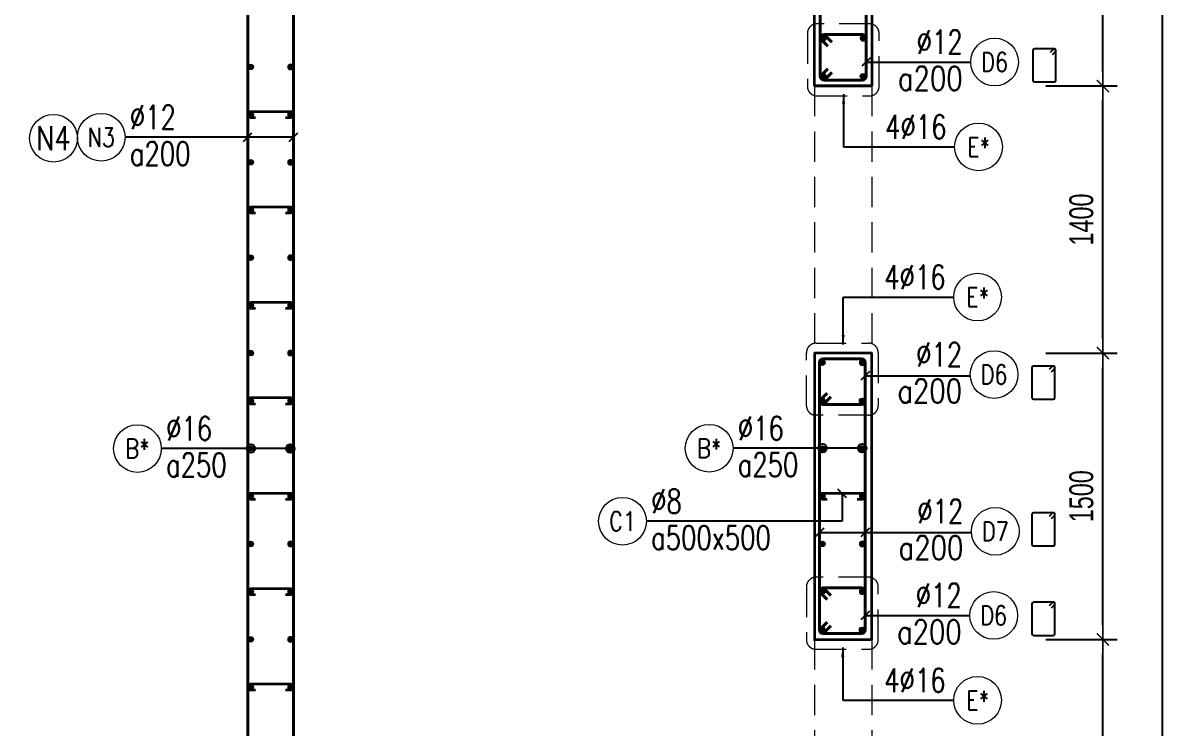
# Model space of a CAD drawing. Header units: millimetres. Extents: x 738475 to 1279438, y -34239 to 156422.
# Drawn here: x 1177240 to 1183285, y 137566 to 141260 of the extents above; entities that cross this region are included whole.
import ezdxf
from ezdxf.enums import TextEntityAlignment as Align

# ---------------------------------------------------------------- set-up
doc = ezdxf.new("R2010")
doc.units = ezdxf.units.MM
doc.header["$MEASUREMENT"] = 0
doc.linetypes.add('HIDDEN2', pattern=[4.7625, 3.175, -1.5875])
doc.layers.get('0').update_dxf_attribs({"lineweight": 20})
doc.layers.get('Defpoints').update_dxf_attribs({"color": 151, "lineweight": 9})
for name, color, linetype, lineweight in [('KC-LEADER', 153, 'Continuous', 18), ('KC-THEP', 6, 'Continuous', 40), ('NDC_S_BEAM', 3, 'HIDDEN2', 20), ('NDC_S_DIM', 1, 'Continuous', 15), ('NDC_S_HIDDEN', 8, 'HIDDEN2', 13), ('NDC_S_LEADER', 1, 'Continuous', 15), ('NDC_S_REBAR', 4, 'Continuous', 35), ('NDC_S_STIRRUP', 4, 'Continuous', 40), ('NDC_S_VN TEXT', 7, 'Continuous', 20), ('NDC_S_WALL', 6, 'Continuous', 35)]:
    doc.layers.add(name, color=color, linetype=linetype, lineweight=lineweight)
doc.layers.add('Ligature', color=1, linetype='Continuous')
doc.styles.add('NDC_ARIAL', font='arial.ttf', dxfattribs={"width": 0.85})
doc.styles.add('NDC_DIM', font='', dxfattribs={"width": 0.75})
doc.styles.add('NDC_EN TXT', font='romans.shx', dxfattribs={"width": 0.8})
doc.styles.get('NDC_DIM').set_extended_font_data('Dotum')
doc.dimstyles.new('NDC_1-50', dxfattribs={"dimscale": 50, "dimtxt": 2.5, "dimasz": 1, "dimexe": 1.5, "dimexo": 0, "dimgap": 0.8, "dimtad": 1, "dimdec": 0, "dimdsep": 46, "dimtxsty": 'NDC_ARIAL', "dimblk": 'DIMMARK', "dimcen": 49999.938995, "dimdle": 1.5, "dimclrd": 1, "dimclre": 1, "dimclrt": 3, "dimadec": 0, "dimazin": 0, "dimtfac": 1, "dimtdec": 0, "dimtix": 1, "dimtmove": 2, "dimatfit": 3, "dimfxl": 1, "dimarcsym": 0})
doc.dimstyles.new('NDC_dim_30', dxfattribs={"dimscale": 30, "dimtxt": 2.5, "dimasz": 1.5, "dimexe": 1.5, "dimexo": 2.5, "dimgap": 1, "dimtad": 1, "dimdec": 0, "dimzin": 0, "dimdsep": 46, "dimtxsty": 'NDC_DIM', "dimblk": 'DIMMARK', "dimcen": 0.09, "dimdle": 1.2, "dimclrd": 1, "dimclre": 1, "dimclrt": 3, "dimadec": 0, "dimazin": 0, "dimtfac": 1, "dimtdec": 0, "dimtix": 1, "dimtofl": 0, "dimtmove": 0, "dimatfit": 3, "dimfxl": 6, "dimfxlon": 1, "dimtolj": 1, "dimtzin": 0, "dimarcsym": 0})
doc.dimstyles.new('NDC_dim_50', dxfattribs={"dimscale": 50, "dimtxt": 2.5, "dimasz": 1.5, "dimexe": 1.5, "dimexo": 2.5, "dimgap": 1, "dimtad": 1, "dimdec": 0, "dimzin": 0, "dimdsep": 46, "dimtxsty": 'NDC_DIM', "dimblk": 'DIMMARK', "dimcen": 0.09, "dimdle": 1.2, "dimclrd": 1, "dimclre": 1, "dimclrt": 3, "dimadec": 0, "dimazin": 0, "dimtfac": 1, "dimtdec": 0, "dimtix": 1, "dimtofl": 0, "dimtmove": 0, "dimatfit": 3, "dimfxl": 6, "dimfxlon": 1, "dimtolj": 1, "dimtzin": 0, "dimarcsym": 0})

# ---------------------------------------------------------------- blocks, each defined once
blk = doc.blocks.new('THEP')
at = {"layer": 'KC-LEADER', "color": 6}
blk.add_circle((0, 0), 14, dxfattribs=at)
at = {"layer": 'KC-THEP'}
for p, q in [((-14, 0), (14, 0)), ((9.9, 9.9), (-9.9, -9.9)), ((-9.9, 9.9), (9.9, -9.9)), ((0, 14), (0, -14))]:
    blk.add_line(p, q, dxfattribs=at)
blk = doc.blocks.new('DIMMARK')
at = {"layer": 'NDC_S_DIM', "color": 1}
blk.add_line((-1.5, 0), (1, 0), dxfattribs=at)
at = {"layer": 'NDC_S_DIM', "color": 2, "const_width": 0.1}
blk.add_lwpolyline([(-0.424, -0.424), (0.424, 0.424)], dxfattribs=at)
blk = doc.blocks.new('*U11')
blk.add_circle((-2.5, 0), 2.5)
at = {"layer": 'NDC_S_VN TEXT', "color": 3, "style": 'NDC_EN TXT', "width": 0.75}
for tag, p in [('DK1', (0.5, 0.85)), ('KC1', (0.5, -2.97))]:
    blk.add_attdef(tag, p, '', height=2.5, dxfattribs=at)
at = {"layer": 'NDC_S_VN TEXT', "color": 7, "style": 'NDC_EN TXT', "width": 0.8}
blk.add_attdef('SH2', text='', height=2, dxfattribs=at).set_placement((-2.5, 0), align=Align.MIDDLE)
blk = doc.blocks.new('*U10')
blk.add_circle((2.5, 0), 2.5)
at = {"layer": 'NDC_S_VN TEXT', "color": 3, "style": 'NDC_EN TXT'}
for tag, width, p in [('DK2', 0.75, (-0.85, 0.85)), ('KC2', 0.8, (-0.85, -2.97))]:
    blk.add_attdef(tag, text='', height=2.5, dxfattribs=dict(at, width=width)).set_placement(p, align=Align.RIGHT)
at = {"layer": 'NDC_S_VN TEXT', "color": 7, "style": 'NDC_EN TXT', "width": 0.8}
blk.add_attdef('SH3', text='', height=2, dxfattribs=at).set_placement((2.5, 0), align=Align.MIDDLE)
blk = doc.blocks.new('*U9')
blk.add_circle((2.5, 0), 2.5)
at = {"layer": 'NDC_S_VN TEXT', "color": 3, "style": 'NDC_EN TXT', "width": 0.75}
blk.add_attdef('DK2', text='', height=2.5, dxfattribs=at).set_placement((-0.85, 0.85), align=Align.RIGHT)
at = {"layer": 'NDC_S_VN TEXT', "color": 7, "style": 'NDC_EN TXT', "width": 0.8}
blk.add_attdef('SH3', text='', height=2, dxfattribs=at).set_placement((2.5, 0), align=Align.MIDDLE)
blk = doc.blocks.new('*D184')
at = {"layer": 'Defpoints', "color": 0, "ltscale": 200, "transparency": 16777216}
for p in [(1181687.1, 147480.2), (1183210.4, 147480.2), (1181687.1, 135880.4)]:
    blk.add_point(p, dxfattribs=at)
at = {"layer": 'NDC_S_DIM', "color": 1, "lineweight": -2, "ltscale": 200, "transparency": 16777216}
for p, q in [((1182910.4, 147480.2), (1183285.4, 147480.2)), ((1183210.4, 135955.4), (1183210.4, 147405.2)), ((1182910.4, 135880.4), (1183285.4, 135880.4))]:
    blk.add_line(p, q, dxfattribs=at)
at = {"layer": 'NDC_S_DIM', "color": 1, "lineweight": -2, "ltscale": 200, "transparency": 16777216, "xscale": 75, "yscale": 75, "zscale": 75}
for p, rotation in [((1183210.4, 147480.2), 90), ((1183210.4, 135880.4), 270)]:
    blk.add_blockref('DIMMARK', p, dxfattribs=dict(at, rotation=rotation))
at = {"layer": 'NDC_S_DIM', "color": 3, "ltscale": 200, "transparency": 16777216, "insert": (1183097.8, 141680.3), "char_height": 125, "attachment_point": 5, "rotation": 90, "style": 'NDC_DIM'}
blk.add_mtext('\\A1;11600', dxfattribs=at)
blk = doc.blocks.new('*D160')
at = {"layer": 'Defpoints', "color": 0, "ltscale": 200, "transparency": 16777216}
for p in [(1181682.2, 138030.2), (1182897.8, 138030.2), (1181687.1, 136630.2)]:
    blk.add_point(p, dxfattribs=at)
at = {"layer": 'NDC_S_DIM', "color": 1, "lineweight": -2, "ltscale": 200, "transparency": 16777216}
for p, q in [((1182597.8, 138030.2), (1182972.8, 138030.2)), ((1182897.8, 136705.2), (1182897.8, 137955.2)), ((1182597.8, 136630.2), (1182972.8, 136630.2))]:
    blk.add_line(p, q, dxfattribs=at)
at = {"layer": 'NDC_S_DIM', "color": 1, "lineweight": -2, "ltscale": 200, "transparency": 16777216, "xscale": 75, "yscale": 75, "zscale": 75}
for p, rotation in [((1182897.8, 138030.2), 90), ((1182897.8, 136630.2), 270)]:
    blk.add_blockref('DIMMARK', p, dxfattribs=dict(at, rotation=rotation))
at = {"layer": 'NDC_S_DIM', "color": 3, "ltscale": 200, "transparency": 16777216, "insert": (1182785.2, 137330.2), "char_height": 125, "attachment_point": 5, "rotation": 90, "style": 'NDC_DIM'}
blk.add_mtext('\\A1;1400', dxfattribs=at)
blk = doc.blocks.new('*D161')
at = {"layer": 'Defpoints', "color": 0, "ltscale": 200, "transparency": 16777216}
for p in [(1181682.2, 139530.2), (1182897.8, 139530.2), (1181682.2, 138030.2)]:
    blk.add_point(p, dxfattribs=at)
at = {"layer": 'NDC_S_DIM', "color": 1, "lineweight": -2, "ltscale": 200, "transparency": 16777216}
for p, q in [((1182597.8, 139530.2), (1182972.8, 139530.2)), ((1182897.8, 138105.2), (1182897.8, 139455.2)), ((1182597.8, 138030.2), (1182972.8, 138030.2))]:
    blk.add_line(p, q, dxfattribs=at)
at = {"layer": 'NDC_S_DIM', "color": 1, "lineweight": -2, "ltscale": 200, "transparency": 16777216, "xscale": 75, "yscale": 75, "zscale": 75}
for p, rotation in [((1182897.8, 139530.2), 90), ((1182897.8, 138030.2), 270)]:
    blk.add_blockref('DIMMARK', p, dxfattribs=dict(at, rotation=rotation))
at = {"layer": 'NDC_S_DIM', "color": 3, "ltscale": 200, "transparency": 16777216, "insert": (1182785.2, 138780.2), "char_height": 125, "attachment_point": 5, "rotation": 90, "style": 'NDC_DIM'}
blk.add_mtext('\\A1;1500', dxfattribs=at)
blk = doc.blocks.new('*D162')
at = {"layer": 'Defpoints', "color": 0, "ltscale": 200, "transparency": 16777216}
for p in [(1181633.4, 140930.2), (1182897.8, 140930.2), (1181682.2, 139530.2)]:
    blk.add_point(p, dxfattribs=at)
at = {"layer": 'NDC_S_DIM', "color": 1, "lineweight": -2, "ltscale": 200, "transparency": 16777216}
for p, q in [((1182597.8, 140930.2), (1182972.8, 140930.2)), ((1182897.8, 139605.2), (1182897.8, 140855.2)), ((1182597.8, 139530.2), (1182972.8, 139530.2))]:
    blk.add_line(p, q, dxfattribs=at)
at = {"layer": 'NDC_S_DIM', "color": 1, "lineweight": -2, "ltscale": 200, "transparency": 16777216, "xscale": 75, "yscale": 75, "zscale": 75}
for p, rotation in [((1182897.8, 140930.2), 90), ((1182897.8, 139530.2), 270)]:
    blk.add_blockref('DIMMARK', p, dxfattribs=dict(at, rotation=rotation))
at = {"layer": 'NDC_S_DIM', "color": 3, "ltscale": 200, "transparency": 16777216, "insert": (1182785.2, 140230.2), "char_height": 125, "attachment_point": 5, "rotation": 90, "style": 'NDC_DIM'}
blk.add_mtext('\\A1;1400', dxfattribs=at)
blk = doc.blocks.new('*D163')
at = {"layer": 'Defpoints', "color": 0, "ltscale": 200, "transparency": 16777216}
for p in [(1181633.4, 142430.2), (1182897.8, 142430.2), (1181633.4, 140930.2)]:
    blk.add_point(p, dxfattribs=at)
at = {"layer": 'NDC_S_DIM', "color": 1, "lineweight": -2, "ltscale": 200, "transparency": 16777216}
for p, q in [((1182597.8, 142430.2), (1182972.8, 142430.2)), ((1182897.8, 141005.2), (1182897.8, 142355.2)), ((1182597.8, 140930.2), (1182972.8, 140930.2))]:
    blk.add_line(p, q, dxfattribs=at)
at = {"layer": 'NDC_S_DIM', "color": 1, "lineweight": -2, "ltscale": 200, "transparency": 16777216, "xscale": 75, "yscale": 75, "zscale": 75}
for p, rotation in [((1182897.8, 142430.2), 90), ((1182897.8, 140930.2), 270)]:
    blk.add_blockref('DIMMARK', p, dxfattribs=dict(at, rotation=rotation))
at = {"layer": 'NDC_S_DIM', "color": 3, "ltscale": 200, "transparency": 16777216, "insert": (1182785.2, 141680.2), "char_height": 125, "attachment_point": 5, "rotation": 90, "style": 'NDC_DIM'}
blk.add_mtext('\\A1;1500', dxfattribs=at)

msp = doc.modelspace()

# ---------------------------------------------------------------- linework, layer by layer
msp.add_circle((1177399.721, 140656.368), 125)
at = {"layer": 'Ligature'}
for points in [[(1182633.056, 141094.658), (1182649.022, 141110.624, 0.66817864), (1182643.248, 141124.563), (1182538.62, 141124.563, 0.41421356), (1182530.455, 141116.398), (1182530.455, 140959.29, 0.41421356), (1182538.62, 140951.125), (1182643.249, 140951.125, 0.41421356), (1182651.413, 140959.29), (1182651.413, 141116.398, 0.66817864), (1182637.475, 141122.171), (1182621.509, 141106.205)], [(1182628.225, 139432.383), (1182644.191, 139448.349, 0.66817864), (1182638.418, 139462.287), (1182533.789, 139462.287, 0.41421356), (1182525.624, 139454.122), (1182525.624, 139297.015, 0.41421356), (1182533.789, 139288.85), (1182638.418, 139288.85, 0.41421356), (1182646.583, 139297.015), (1182646.582, 139454.122, 0.66817864), (1182632.644, 139459.896), (1182616.678, 139443.93)], [(1182628.197, 138663.234), (1182644.163, 138679.2, 0.66817864), (1182638.39, 138693.138), (1182533.761, 138693.138, 0.41421356), (1182525.596, 138684.974), (1182525.596, 138527.866, 0.41421356), (1182533.761, 138519.701), (1182638.39, 138519.701, 0.41421356), (1182646.554, 138527.866), (1182646.554, 138684.974, 0.66817864), (1182632.616, 138690.747), (1182616.65, 138674.781)], [(1182628.197, 138194.659), (1182644.163, 138210.624, 0.66817864), (1182638.39, 138224.563), (1182533.761, 138224.563, 0.41421356), (1182525.596, 138216.398), (1182525.596, 138059.29, 0.41421356), (1182533.761, 138051.125), (1182638.39, 138051.125, 0.41421356), (1182646.554, 138059.29), (1182646.554, 138216.398, 0.66817864), (1182632.616, 138222.171), (1182616.65, 138206.205)]]:
    msp.add_lwpolyline(points, format="xyb", dxfattribs=at)
at = {"layer": 'NDC_S_BEAM', "ltscale": 50}
for p, q in [((1181387.051, 140930.175), (1181387.051, 139530.175)), ((1181687.051, 140930.175), (1181687.051, 139530.175)), ((1181387.051, 138030.175), (1181387.051, 136630.175)), ((1181687.051, 138030.175), (1181687.051, 136630.175))]:
    msp.add_line(p, q, dxfattribs=at)
at = {"layer": 'NDC_S_HIDDEN', "ltscale": 50}
for points in [[(1181399.415, 140878.115), (1181675.258, 140878.115, 0.41421356), (1181725.258, 140928.115), (1181725.258, 141205.665, 0.41421356), (1181675.258, 141255.665), (1181399.415, 141255.665, 0.41421356), (1181349.415, 141205.665), (1181349.415, 140928.115, 0.41421356)], [(1181394.556, 139582.234), (1181670.399, 139582.234, -0.41421356), (1181720.399, 139532.234), (1181720.399, 139254.685, -0.41421356), (1181670.399, 139204.685), (1181394.556, 139204.685, -0.41421356), (1181344.556, 139254.685), (1181344.556, 139532.234, -0.41421356)], [(1181394.556, 137978.115), (1181670.399, 137978.115, 0.41421356), (1181720.399, 138028.115), (1181720.399, 138305.665, 0.41421356), (1181670.399, 138355.665), (1181394.556, 138355.665, 0.41421356), (1181344.556, 138305.665), (1181344.556, 138028.115, 0.41421356)]]:
    msp.add_lwpolyline(points, format="xyb", close=True, dxfattribs=at)
at = {"layer": 'NDC_S_REBAR'}
for points in [[(1178615.563, 140765.175), (1178640.563, 140765.175, 1), (1178640.563, 140795.175), (1178433.539, 140795.175, 1), (1178433.539, 140765.175), (1178458.539, 140765.175)], [(1178615.563, 140265.175), (1178640.563, 140265.175, 1), (1178640.563, 140295.175), (1178433.539, 140295.175, 1), (1178433.539, 140265.175), (1178458.539, 140265.175)], [(1178615.563, 139765.175), (1178640.563, 139765.175, 1), (1178640.563, 139795.175), (1178433.539, 139795.175, 1), (1178433.539, 139765.175), (1178458.539, 139765.175)], [(1178615.563, 139265.175), (1178640.563, 139265.175, 1), (1178640.563, 139295.175), (1178433.539, 139295.175, 1), (1178433.539, 139265.175), (1178458.539, 139265.175)], [(1178615.563, 138765.175), (1178640.563, 138765.175, 1), (1178640.563, 138795.175), (1178433.539, 138795.175, 1), (1178433.539, 138765.175), (1178458.539, 138765.175)], [(1181610.704, 138765.175), (1181635.704, 138765.175, 1), (1181635.704, 138795.175), (1181428.68, 138795.175, 1), (1181428.68, 138765.175), (1181453.68, 138765.175)], [(1178615.563, 138265.175), (1178640.563, 138265.175, 1), (1178640.563, 138295.175), (1178433.539, 138295.175, 1), (1178433.539, 138265.175), (1178458.539, 138265.175)], [(1178615.563, 137765.175), (1178640.563, 137765.175, 1), (1178640.563, 137795.175), (1178433.539, 137795.175, 1), (1178433.539, 137765.175), (1178458.539, 137765.175)]]:
    msp.add_lwpolyline(points, format="xyb", dxfattribs=at)
at = {"layer": 'NDC_S_STIRRUP'}
for points in [[(1178457.051, 135570.175), (1178417.051, 135530.175, 0.41421356), (1178437.051, 135510.175), (1178637.051, 135510.175, 0.41421356), (1178657.051, 135530.175), (1178657.051, 147830.175, 0.41421356), (1178637.051, 147850.175), (1178437.051, 147850.175, 0.41421356), (1178417.051, 147830.175), (1178417.051, 135530.175, 0.41421356), (1178437.051, 135510.175), (1178477.051, 135550.175)], [(1181457.051, 141020.175), (1181417.051, 140980.175, 0.41421356), (1181437.051, 140960.175), (1181637.051, 140960.175, 0.41421356), (1181657.051, 140980.175), (1181657.051, 142380.175, 0.41421356), (1181637.051, 142400.175), (1181437.051, 142400.175, 0.41421356), (1181417.051, 142380.175), (1181417.051, 140980.175, 0.41421356), (1181437.051, 140960.175), (1181477.051, 141000.175)], [(1181457.051, 141139.638), (1181417.051, 141179.638, -0.41421356), (1181437.051, 141199.638), (1181637.051, 141199.638, -0.41421356), (1181657.051, 141179.638), (1181657.051, 140980.175, -0.41421356), (1181637.051, 140960.175), (1181437.051, 140960.175, -0.41421356), (1181417.051, 140980.175), (1181417.051, 141179.638, -0.41421356), (1181437.051, 141199.638), (1181477.051, 141159.638)], [(1181452.192, 138120.175), (1181412.192, 138080.175, 0.41421356), (1181432.192, 138060.175), (1181632.192, 138060.175, 0.41421356), (1181652.192, 138080.175), (1181652.192, 139480.175, 0.41421356), (1181632.192, 139500.175), (1181432.192, 139500.175, 0.41421356), (1181412.192, 139480.175), (1181412.192, 138080.175, 0.41421356), (1181432.192, 138060.175), (1181472.192, 138100.175)], [(1181452.192, 139320.712), (1181412.192, 139280.712, 0.41421356), (1181432.192, 139260.712), (1181632.192, 139260.712, 0.41421356), (1181652.192, 139280.712), (1181652.192, 139480.175, 0.41421356), (1181632.192, 139500.175), (1181432.192, 139500.175, 0.41421356), (1181412.192, 139480.175), (1181412.192, 139280.712, 0.41421356), (1181432.192, 139260.712), (1181472.192, 139300.712)], [(1181452.192, 138239.638), (1181412.192, 138279.638, -0.41421356), (1181432.192, 138299.638), (1181632.192, 138299.638, -0.41421356), (1181652.192, 138279.638), (1181652.192, 138080.175, -0.41421356), (1181632.192, 138060.175), (1181432.192, 138060.175, -0.41421356), (1181412.192, 138080.175), (1181412.192, 138279.638, -0.41421356), (1181432.192, 138299.638), (1181472.192, 138259.638)]]:
    msp.add_lwpolyline(points, format="xyb", dxfattribs=at)
at = {"layer": 'NDC_S_WALL'}
for p, q in [((1181387.051, 140930.175), (1181687.051, 140930.175)), ((1181382.192, 138030.175), (1181682.192, 138030.175))]:
    msp.add_line(p, q, dxfattribs=at)
at = {"layer": 'NDC_S_WALL', "ltscale": 200}
msp.add_lwpolyline([(1175687.051, 146730.175, 0, 0, 0), (1175687.051, 147380.175, 0, 0, 0), (1178387.051, 147380.175, 0, 0, 0), (1178387.051, 135980.175, 0, 0, 0), (1175687.051, 135980.175, 0, 0, 0), (1175687.051, 136630.175, 0, 0, 0), (1175387.051, 136630.175, 0, 0, 0), (1175387.051, 135480.175, 0, 0, 0), (1181687.051, 135480.175, 0.5, 0.5, 0), (1181687.051, 135480.175, 0, 0, 0), (1181687.051, 136630.175, 0, 0, 0), (1181387.051, 136630.175, 0, 0, 0), (1181387.051, 135980.175, 0.5, 0.5, 0), (1181387.051, 135980.175, 0, 0, 0), (1178687.051, 135980.175, 0, 0, 0), (1178687.051, 147380.175, 0, 0, 0), (1181387.051, 147380.175, 0.5, 0.5, 0), (1181387.051, 147380.175, 0, 0, 0), (1181387.051, 146730.175, 0, 0, 0), (1181687.051, 146730.175, 0, 0, 0), (1181687.051, 147880.175, 0.5, 0.5, 0), (1181687.051, 147880.175, 0, 0, 0), (1175387.051, 147880.175, 0, 0, 0), (1175387.051, 146730.175, 0, 0, 0)], format="xyseb", dxfattribs=at)
for points in [[(1181687.051, 140930.175), (1181387.051, 140930.175), (1181387.051, 142430.175), (1181687.051, 142430.175), (1181687.051, 140930.175)], [(1181687.051, 138030.175), (1181687.051, 139530.175), (1181387.051, 139530.175), (1181387.051, 138030.175), (1181687.051, 138030.175)]]:
    msp.add_lwpolyline(points, dxfattribs=at)

# ---------------------------------------------------------------- block references
at = {"layer": 'KC-THEP'}
for p, rotation in [((1181433.539, 141180.175), 189.6685644363809), ((1178433.539, 141030.175), 189.6685644363809), ((1181640.563, 140980.175), 9.668564436380946), ((1178433.539, 140780.175), 189.6685644363809), ((1178433.539, 140530.175), 189.6685644363809), ((1178433.539, 140280.175), 189.6685644363809), ((1178433.539, 140030.175), 189.6685644363809), ((1178433.539, 139780.175), 189.6685644363809), ((1178433.539, 139530.175), 189.6685644363809), ((1181428.68, 139480.175), 189.6685644363809), ((1178433.539, 139280.175), 189.6685644363809), ((1181635.704, 139280.175), 9.668564436380926), ((1178433.539, 139030.175), 189.6685644363809), ((1181428.68, 139030.175), 189.6685644363809), ((1178433.539, 138780.175), 189.6685644363809), ((1181428.68, 138780.175), 189.6685644363809), ((1178433.539, 138530.175), 189.6685644363809), ((1181428.68, 138530.175), 189.6685644363809), ((1178433.539, 138280.175), 189.6685644363809), ((1181428.68, 138280.175), 189.6685644363809), ((1181635.704, 138080.175), 9.668564436380946), ((1178433.539, 138030.175), 189.6685644363809), ((1178433.539, 137780.175), 189.6685644363809)]:
    msp.add_blockref('THEP', p, dxfattribs=dict(at, rotation=rotation))
at = {"layer": 'KC-THEP', "xscale": -1}
for p, rotation in [((1181640.563, 141180.175), 170.331435563619), ((1178640.563, 141030.175), 170.331435563619), ((1181433.539, 140980.175), 350.3314355636191), ((1178640.563, 140780.175), 170.331435563619), ((1178640.563, 140530.175), 170.331435563619), ((1178640.563, 140280.175), 170.331435563619), ((1178640.563, 140030.175), 170.331435563619), ((1178640.563, 139780.175), 170.331435563619), ((1178640.563, 139530.175), 170.331435563619), ((1181635.704, 139480.175), 170.331435563619), ((1178640.563, 139280.175), 170.331435563619), ((1181428.68, 139280.175), 350.3314355636191), ((1178640.563, 139030.175), 170.331435563619), ((1181635.704, 139030.175), 170.331435563619), ((1178640.563, 138780.175), 170.331435563619), ((1181635.704, 138780.175), 170.331435563619), ((1178640.563, 138530.175), 170.331435563619), ((1181635.704, 138530.175), 170.331435563619), ((1178640.563, 138280.175), 170.331435563619), ((1181635.704, 138280.175), 170.331435563619), ((1181428.68, 138080.175), 350.3314355636191), ((1178640.563, 138030.175), 170.331435563619), ((1178640.563, 137780.175), 170.331435563619)]:
    msp.add_blockref('THEP', p, dxfattribs=dict(at, rotation=rotation))
at = {"layer": 'NDC_S_VN TEXT', "xscale": 50, "yscale": 50, "zscale": 50}
for name, p, values in [('*U10', (1182205.288, 141055.66), {'SH3': 'D6', 'DK2': '%%c12', 'KC2': 'a200'}), ('*U11', (1177774.664, 140661.536), {'SH2': 'N3', 'DK1': '%%C12', 'KC1': 'a200'}), ('*U9', (1182120.903, 140610.645), {'SH3': 'E*', 'DK2': '4%%C16'}), ('*U9', (1182116.044, 139823.715), {'SH3': 'E*', 'DK2': '4%%C16'}), ('*U10', (1182202.373, 139418.034), {'SH3': 'D6', 'DK2': '%%c12', 'KC2': 'a200'}), ('*U11', (1177964.592, 139030.175), {'SH2': 'B*', 'DK1': '%%C16', 'KC1': 'a250'}), ('*U11', (1180959.733, 139031.414), {'SH2': 'B*', 'DK1': '%%C16', 'KC1': 'a250'}), ('*U11', (1180505.748, 138648.9), {'SH2': 'C1', 'DK1': '%%c8', 'KC1': 'a500x500'}), ('*U10', (1182208.868, 138596.318), {'SH3': 'D7', 'DK2': '%%c12', 'KC2': 'a200'}), ('*U10', (1182200.429, 138155.66), {'SH3': 'D6', 'DK2': '%%c12', 'KC2': 'a200'}), ('*U9', (1182116.044, 137710.645), {'SH3': 'E*', 'DK2': '4%%C16'})]:
    msp.add_blockref(name, p, dxfattribs=at).add_auto_attribs(values)

# ---------------------------------------------------------------- texts
at = {"layer": 'NDC_S_VN TEXT', "color": 7, "style": 'NDC_EN TXT', "width": 0.8}
msp.add_attdef('N4', text='3', height=125, dxfattribs=at).set_placement((1177399.721, 140656.368), align=Align.MIDDLE)

# ---------------------------------------------------------------- dimensions: what is measured, and where the dimension line sits
at = {"layer": 'NDC_S_DIM', "ltscale": 200}
for base, p1, p2, picture, middle in [((1183210.397, 147480.175), (1181687.051, 135880.429), (1181687.051, 147480.175), '*D184', (1183097.812, 141680.302)), ((1182897.801, 142430.175), (1181633.356, 140930.175), (1181633.356, 142430.175), '*D163', (1182785.216, 141680.175)), ((1182897.801, 140930.175), (1181682.192, 139530.175), (1181633.356, 140930.175), '*D162', (1182785.216, 140230.175)), ((1182897.801, 139530.175), (1181682.192, 138030.175), (1181682.192, 139530.175), '*D161', (1182785.216, 138780.175)), ((1182897.801, 138030.175), (1181687.051, 136630.175), (1181682.192, 138030.175), '*D160', (1182785.216, 137330.175))]:
    dim = msp.add_linear_dim(base=base, p1=p1, p2=p2, angle=90, dimstyle='NDC_dim_50', override={"dimtmove": 1}, dxfattribs=at)
    dim.commit()
    dim.dimension.update_dxf_attribs({"geometry": picture, "text_midpoint": middle})

# ---------------------------------------------------------------- leaders
at = {"layer": 'NDC_S_LEADER'}
for points, dimstyle, override in [([(1181657.023, 141055.66), (1182207.363, 141055.66)], 'NDC_dim_30', {"dimtad": 0, "dimldrblk": 'Oblique'}), ([(1181539.162, 140886.696), (1181539.162, 140610.645), (1182120.742, 140610.645)], 'NDC_1-50', {"dimgap": 0.8, "dimtad": 0}), ([(1178657.051, 140661.355), (1177774.664, 140661.355)], 'NDC_dim_30', {"dimtad": 0, "dimldrblk": 'Oblique'}), ([(1178417.051, 140661.355), (1177774.664, 140661.355)], 'NDC_dim_30', {"dimtad": 0, "dimldrblk": 'Oblique'}), ([(1181536.735, 139574.855), (1181536.735, 139823.715), (1182118.314, 139823.715)], 'NDC_1-50', {"dimgap": 0.8, "dimtad": 0}), ([(1181652.192, 139411.73), (1182202.532, 139411.73)], 'NDC_dim_30', {"dimtad": 0, "dimldrblk": 'Oblique'}), ([(1178640.563, 139030.175), (1177964.592, 139030.175)], 'NDC_dim_30', {"dimtad": 0, "dimldrblk": 'Origin'}), ([(1178433.539, 139030.175), (1177964.592, 139030.175)], 'NDC_dim_30', {"dimtad": 0, "dimldrblk": 'Origin'}), ([(1181635.999, 139031.902), (1180959.733, 139031.414)], 'NDC_dim_30', {"dimtad": 0, "dimldrblk": 'Origin'}), ([(1181428.433, 139031.625), (1180959.733, 139031.414)], 'NDC_dim_30', {"dimtad": 0, "dimldrblk": 'Origin'}), ([(1181532.192, 138795.175), (1181532.192, 138649.186), (1180505.748, 138648.931)], 'NDC_dim_30', {"dimtad": 0, "dimldrblk": 'Oblique'}), ([(1181412.192, 138590.014), (1182209.027, 138590.014)], 'NDC_dim_30', {"dimtad": 0, "dimldrblk": 'Oblique'}), ([(1181652.192, 138590.014), (1182209.027, 138590.014)], 'NDC_dim_30', {"dimtad": 0, "dimldrblk": 'Oblique'}), ([(1181652.164, 138155.66), (1182202.504, 138155.66)], 'NDC_dim_30', {"dimtad": 0, "dimldrblk": 'Oblique'}), ([(1181534.303, 137986.696), (1181534.303, 137710.645), (1182115.883, 137710.645)], 'NDC_1-50', {"dimgap": 0.8, "dimtad": 0})]:
    msp.add_leader(points, dimstyle=dimstyle, override=override, dxfattribs=at)

doc.saveas('drawing.dxf')
